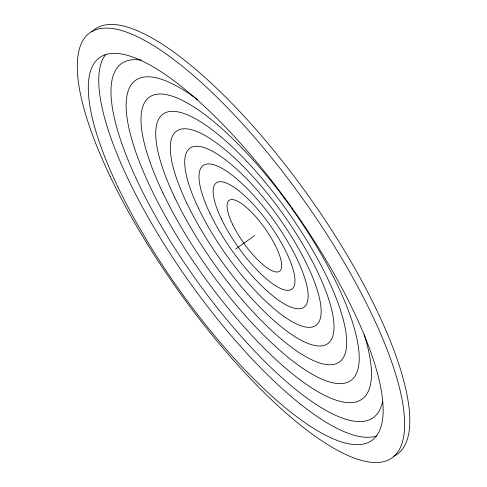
<?xml version="1.0" encoding="UTF-8"?>
<svg xmlns="http://www.w3.org/2000/svg" width="487" height="487" viewBox="0 0 487 487"><rect width="100%" height="100%" fill="white"/><g stroke="black" fill="none" stroke-linecap="round" stroke-linejoin="round"><path stroke-width="0.73" d="M235.665 249.058L254.738 235.525M382.551 401.696A217.232 64.43 54.6 0 1 193.99 276.774A217.232 64.43 54.6 0 1 141.267 60.187M376.567 435.956A234.868 69.659 54.6 0 1 189.303 281.888A234.868 69.659 54.6 0 1 105.789 54.325M364.197 334.63A195.543 57.996 54.6 0 1 293.6 374.807A195.543 57.996 54.6 0 1 135.922 152.376A195.543 57.996 54.6 0 1 197.722 99.774M91.915 31.825A260.758 77.336 54.6 0 1 308.88 196.468A260.758 77.336 54.6 0 1 393.545 456.337M110.123 176.343A260.758 77.336 54.6 0 0 391.353 458.316A260.758 77.336 54.6 0 0 221.189 101.399A260.758 77.336 54.6 0 0 110.123 176.343M209.934 213.361A86.96 25.793 54.6 0 0 303.718 307.394A86.96 25.793 54.6 0 0 246.97 188.372A86.96 25.793 54.6 0 0 209.934 213.361M221.323 218.766A65.221 19.346 54.6 0 0 291.664 289.296A65.221 19.346 54.6 0 0 249.101 200.017A65.221 19.346 54.6 0 0 221.323 218.766M198.392 208.065A108.692 32.233 54.6 0 0 315.613 325.596A108.692 32.233 54.6 0 0 244.687 176.83A108.692 32.233 54.6 0 0 198.392 208.065M186.704 202.878A130.413 38.68 54.6 0 0 327.355 343.901A130.413 38.68 54.6 0 0 242.252 165.397A130.413 38.68 54.6 0 0 186.704 202.878M162.883 192.84A173.841 51.561 54.6 0 0 350.372 380.822A173.841 51.561 54.6 0 0 236.925 142.874A173.841 51.561 54.6 0 0 162.883 192.84M117.884 186.905A234.868 69.659 54.6 0 0 371.191 440.875A234.868 69.659 54.6 0 0 217.926 119.4A234.868 69.659 54.6 0 0 117.884 186.905M174.87 197.801A152.133 45.121 54.6 0 0 338.94 362.31A152.133 45.121 54.6 0 0 239.665 154.081A152.133 45.121 54.6 0 0 174.87 197.801M232.561 224.282A43.489 12.899 54.6 0 0 279.459 271.302A43.489 12.899 54.6 0 0 251.085 211.778A43.489 12.899 54.6 0 0 232.561 224.282"/></g></svg>
